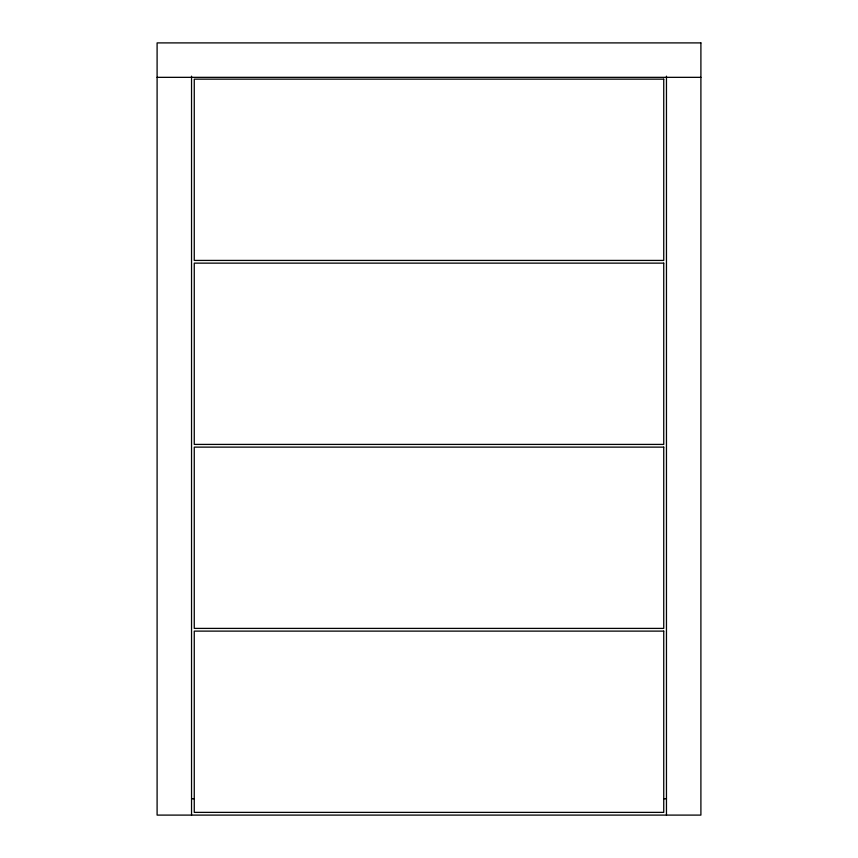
<?xml version="1.0" encoding="UTF-8"?>
<svg xmlns="http://www.w3.org/2000/svg" width="858" height="858" viewBox="0 0 858 858"><rect width="100%" height="100%" fill="white"/><g stroke="black" fill="none" stroke-linecap="round" stroke-linejoin="round"><path stroke-width="1.29" d="M157.1 77.338L700.9 77.338M191.538 798.787L194.219 798.787M663.781 798.787L666.462 798.787M666.462 76.18L666.462 815.1M191.538 76.18L191.538 815.1M700.9 42.9L157.1 42.9L157.1 815.1L700.9 815.1L700.9 42.9M663.738 79.15L194.262 79.15L194.262 260.424L663.738 260.424L663.738 79.15M663.738 263.138L194.262 263.138L194.262 444.412L663.738 444.412L663.738 263.138M663.738 447.125L194.262 447.125L194.262 628.399L663.738 628.399L663.738 447.125M663.738 631.113L194.262 631.113L194.262 812.376L663.738 812.376L663.738 631.113"/></g></svg>
